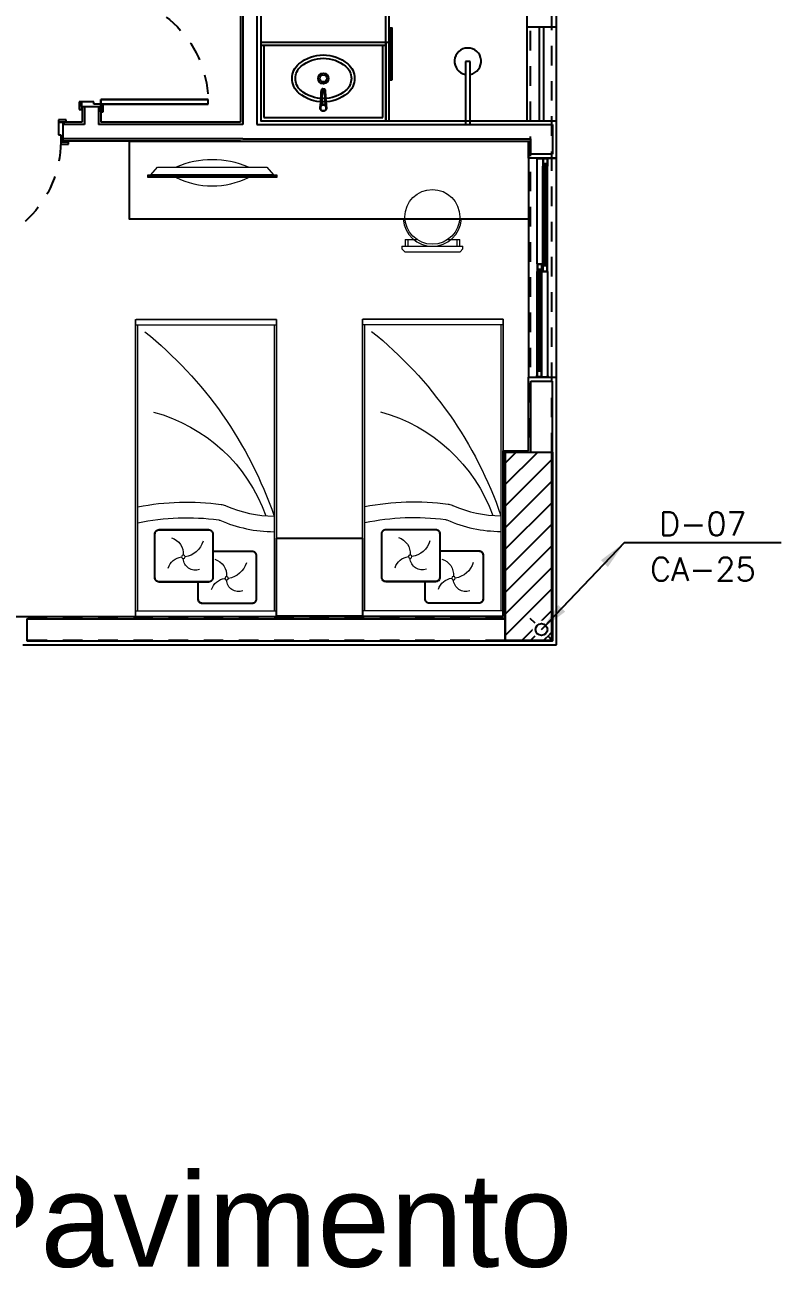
# Model space of a CAD drawing. Header units: millimetres. Extents: x 188.6 to 263.2, y 40.1 to 120.1.
# Drawn here: x 241.27 to 246.1, y 84.1 to 92.05 of the extents above; entities that cross this region are included whole.
import ezdxf
from ezdxf.enums import TextEntityAlignment as Align

# ---------------------------------------------------------------- set-up
doc = ezdxf.new("R2010")
doc.units = ezdxf.units.MM
doc.set_wipeout_variables(frame=1)
doc.linetypes.add('_XREF_APTOS 605 E 606_R01$0$HIDDEN2', pattern=[0.1875, 0.125, -0.0625])
doc.linetypes.add('HIDDEN2', pattern=[0.1875, 0.125, -0.0625])
doc.layers.add('_XREF_APTOS 605 E 606_R01$0$L-MC-LAYOUT', color=8, linetype='Continuous', lineweight=5)
for name, color, linetype in [('ARQ', 8, 'Continuous'), ('ARQ-BASE', 8, 'Continuous'), ('ESTR-PILARES', 11, 'Continuous'), ('ESTR-VIGAS', 11, 'HIDDEN2'), ('ESTRUTURA', 7, 'Continuous'), ('SPDA-COL', 7, 'Continuous'), ('SPDA-D', 164, 'Continuous'), ('TE-ARQ', 8, 'Continuous')]:
    doc.layers.add(name, color=color, linetype=linetype)
doc.styles.add('140-75', font='arial.ttf', dxfattribs={"height": 0.45})
doc.styles.add('60-75', font='romans.shx', dxfattribs={"height": 0.12})
doc.styles.add('ROMANS', font='ROMANS.SHX', dxfattribs={"height": 0.15})
doc.dimstyles.new('IND75', dxfattribs={"dimtxt": 0.15, "dimasz": 0.1875, "dimexe": 0.15, "dimexo": 0, "dimgap": 0.1, "dimtad": 1, "dimzin": 10, "dimdsep": 46, "dimtxsty": '60-75', "dimcen": 0, "dimclrd": 256, "dimclre": 1, "dimclrt": 256, "dimadec": 0, "dimazin": 0, "dimtfac": 1, "dimtix": 1, "dimtmove": 2, "dimatfit": 3, "dimfxl": 0.15, "dimtolj": 1, "dimtzin": 6, "dimarcsym": 0})

# ---------------------------------------------------------------- blocks, each defined once
blk = doc.blocks.new('COBERTURA_29-09-2016')
at = {"layer": 'ESTR-PILARES', "linetype": 'Continuous'}
for p, q in [((37.66, 2.7278), (37.8672, 2.935)), ((37.66, 2.8657), (37.7293, 2.935)), ((37.66, 2.5899), (37.96, 2.8899)), ((37.66, 2.452), (37.96, 2.752)), ((37.66, 2.3142), (37.96, 2.6142)), ((37.66, 2.1763), (37.96, 2.4763)), ((37.66, 2.0384), (37.96, 2.3384)), ((37.81, 2.335), (37.81, 2.335)), ((37.66, 1.9005), (37.96, 2.2005)), ((37.66, 1.7626), (37.96, 2.0626)), ((37.7703, 1.735), (37.96, 1.9247)), ((37.9082, 1.735), (37.96, 1.7868))]:
    blk.add_line(p, q, dxfattribs=at)
blk.add_lwpolyline([(37.66, 1.735), (37.96, 1.735), (37.96, 2.935), (37.66, 2.935), (37.66, 1.735)], dxfattribs=at)
at = {"layer": 'ESTR-VIGAS'}
for points in [[(37.82, 9.23), (37.82, 2.935)], [(37.96, 2.935), (37.96, 9.23)], [(37.66, 1.875), (33.64, 1.875)], [(33.71, 1.735), (37.6602, 1.735)]]:
    blk.add_lwpolyline(points, dxfattribs=at)
blk = doc.blocks.new('_XREF_APTOS 605 E 606_R01$0$A$C433F3541')
at = {"layer": 'ARQ-BASE'}
for p, q in [((0.05, 0.14), (0.05, 0.825)), ((0.05, 0.825), (0.05, 0.14)), ((0.05, 0.825), (0.08, 0.825)), ((0.08, 0.825), (0.08, 0.14)), ((0.08, 0.14), (0.08, 0.825)), ((0, 0.155), (0.05, 0.155)), ((0, 0.14), (0, 0.155)), ((0, 0.14), (0.05, 0.14)), ((0.05, 0.14), (0.035, 0.14)), ((0.035, 0.015), (0.035, 0.14)), ((0.08, 0.14), (0.05, 0.14)), ((0.05, 0.14), (0.08, 0.14)), ((0.05, 0.14), (0.05, 0.095)), ((0.05, 0.095), (0.065, 0.095)), ((0.065, 0.095), (0.065, 0.015)), ((0.735, 0.095), (0.75, 0.095)), ((0.735, 0.015), (0.735, 0.095)), ((0.75, 0.155), (0.8, 0.155)), ((0.75, 0.14), (0.75, 0.155)), ((0.765, 0.14), (0.75, 0.14)), ((0.75, 0.095), (0.75, 0.14)), ((0.75, 0.14), (0.8, 0.14)), ((0.765, 0.14), (0.765, 0.015)), ((0.8, 0.155), (0.8, 0.14)), ((0.015, 0), (0.015, 0.015)), ((0.065, 0.015), (0.015, 0.015)), ((0.065, 0), (0.015, 0)), ((0.035, 0.015), (0.065, 0.015)), ((0.065, 0.015), (0.065, 0)), ((0.735, 0), (0.735, 0.015)), ((0.735, 0.015), (0.775, 0.015)), ((0.785, 0.015), (0.735, 0.015)), ((0.785, 0), (0.735, 0)), ((0.785, 0.015), (0.785, 0))]:
    blk.add_line(p, q, dxfattribs=at)
at = {"layer": 'ARQ-BASE', "color": 8, "linetype": '_XREF_APTOS 605 E 606_R01$0$HIDDEN2'}
blk.add_arc((0.0627, 0.1378), 0.6873, 0.18482, 91.0562, dxfattribs=at)
blk = doc.blocks.new('_XREF_APTOS 605 E 606_R01$0$CHUVEIRO')
for p, q in [((216.39, 104.5199), (216.39, 104.9199)), ((216.39, 104.9199), (216.42, 104.9199)), ((216.42, 104.9199), (216.42, 104.5199))]:
    blk.add_line(p, q)
at = {"extrusion": (0, 0, -1)}
blk.add_ellipse((216.4058, 104.9204), major_axis=(-0.0851, 0), ratio=1, start_param=4.898771, end_param=10.827741, dxfattribs=at)
blk = doc.blocks.new('_XREF_APTOS 605 E 606_R01$0$A$C2D591F4F')
at = {"layer": 'ARQ-BASE'}
for p, q in [((0.1865, 0.1318), (0.1865, 0.132)), ((0.2037, 0.1324), (0.1963, 0.1324)), ((0.203, 0.1425), (0.197, 0.1425)), ((0.1794, 0.0224), (0.1794, 0.0222)), ((0.1794, 0.0222), (0.1794, 0.0222)), ((0.1949, 0.0422), (0.2051, 0.0422)), ((0.1949, 0.0404), (0.1949, 0.0422)), ((0.2051, 0.0404), (0.1949, 0.0404)), ((0.2051, 0.0404), (0.2051, 0.0422)), ((0.2205, 0.0239), (0.2205, 0.0239)), ((0.2205, 0.0239), (0.2205, 0.0235))]:
    blk.add_line(p, q, dxfattribs=at)
for points in [[(0.3556, 0.3031, 0.358974), (0.0444, 0.3031, 0.471698), (0.0444, 0.1149, 0.358974), (0.3556, 0.1149, 0.471698)], [(0.3422, 0.2869, 0.358974), (0.0578, 0.2869, 0.471698), (0.0578, 0.1311, 0.358974), (0.3422, 0.1311, 0.471698)], [(0.2, 0.2315, 1), (0.2, 0.1865, 1)]]:
    blk.add_lwpolyline(points, format="xyb", close=True, dxfattribs=at)
blk.add_lwpolyline([(0.2335, 0.209, 336.274616), (0.2335, 0.2086)], format="xyb", dxfattribs=at)
for points in [[(0.1794, 0.0225, 0), (0.1805, 0.0438, 0), (0.1818, 0.0651, 0), (0.1832, 0.0864, 0), (0.1844, 0.1039, 0), (0.1857, 0.1215, 0), (0.1863, 0.1302, 0), (0.1864, 0.1312, 0), (0.1864, 0.1316, 0), (0.1865, 0.1318, 0)], [(0.1865, 0.132, 0), (0.1865, 0.132, 0), (0.1865, 0.1325, 0), (0.1866, 0.1329, 0), (0.1867, 0.1334, 0), (0.1869, 0.1339, 0), (0.1869, 0.1339, 0)], [(0.1869, 0.1339, 0), (0.1869, 0.1339, 0), (0.1871, 0.1347, 0), (0.1875, 0.1356, 0), (0.1879, 0.1364, 0), (0.1885, 0.1374, 0), (0.1891, 0.1383, 0), (0.1899, 0.1391, 0), (0.1907, 0.1399, 0)], [(0.1963, 0.1324, 0), (0.196, 0.132, 0), (0.1957, 0.1317, 0), (0.1954, 0.1314, 0), (0.1952, 0.131, 0), (0.1951, 0.1307, 0), (0.1949, 0.1303, 0), (0.1948, 0.1298, 0), (0.1947, 0.1293, 0), (0.1946, 0.1287, 0), (0.1946, 0.1281, 0), (0.1939, 0.1194, 0), (0.1926, 0.1019, 0), (0.1914, 0.0844, 0), (0.1901, 0.063, 0), (0.1888, 0.0415, 0)], [(0.1963, 0.1324, 0), (0.1953, 0.1334, 0), (0.1943, 0.1345, 0), (0.1935, 0.1355, 0), (0.1926, 0.1365, 0), (0.192, 0.1375, 0), (0.1914, 0.1383, 0), (0.191, 0.1389, 0), (0.1907, 0.1394, 0), (0.1906, 0.1398, 0), (0.1907, 0.1399, 0)], [(0.1907, 0.1399, 0), (0.1911, 0.1402, 0), (0.1914, 0.1406, 0), (0.1918, 0.1409, 0), (0.192, 0.141, 0), (0.1921, 0.141, 0), (0.1922, 0.1411, 0), (0.1923, 0.1412, 0), (0.1923, 0.1412, 0), (0.1924, 0.1412, 0), (0.1924, 0.1413, 0), (0.1924, 0.1413, 0), (0.1924, 0.1413, 0), (0.1924, 0.1413, 0)], [(0.197, 0.1425, 0), (0.1956, 0.1424, 0), (0.1942, 0.1421, 0), (0.193, 0.1416, 0), (0.1924, 0.1413, 0)], [(0.197, 0.1425, 0), (0.197, 0.1424, 0), (0.1969, 0.1422, 0), (0.1969, 0.142, 0), (0.1969, 0.1418, 0), (0.1969, 0.1415, 0), (0.1969, 0.1411, 0), (0.1968, 0.1407, 0), (0.1968, 0.1402, 0), (0.1968, 0.1397, 0), (0.1967, 0.1392, 0), (0.1967, 0.1386, 0), (0.1966, 0.138, 0), (0.1966, 0.1374, 0), (0.1966, 0.137, 0), (0.1965, 0.1363, 0), (0.1965, 0.1355, 0), (0.1964, 0.1348, 0), (0.1964, 0.1341, 0), (0.1963, 0.1336, 0), (0.1963, 0.133, 0), (0.1963, 0.1324, 0)], [(0.199, 0.1433, 0), (0.1989, 0.1433, 0), (0.1987, 0.1432, 0), (0.1986, 0.1432, 0), (0.1984, 0.1431, 0), (0.1982, 0.1431, 0), (0.198, 0.143, 0), (0.1977, 0.1429, 0), (0.1974, 0.1428, 0), (0.197, 0.1425, 0)], [(0.202, 0.1433, 0), (0.201, 0.1434, 0), (0.2003, 0.1434, 0), (0.1995, 0.1434, 0), (0.1988, 0.1434, 0), (0.198, 0.1433, 0)], [(0.198, 0.1433, 0), (0.199, 0.1433, 0)], [(0.201, 0.1433, 0), (0.2008, 0.1433, 0), (0.2006, 0.1433, 0), (0.2005, 0.1434, 0), (0.2005, 0.1434, 0), (0.2004, 0.1434, 0), (0.2003, 0.1434, 0), (0.2002, 0.1434, 0), (0.2002, 0.1434, 0), (0.2001, 0.1434, 0), (0.2001, 0.1434, 0), (0.2, 0.1434, 0), (0.2, 0.1434, 0), (0.1999, 0.1434, 0), (0.1999, 0.1434, 0), (0.1998, 0.1434, 0), (0.1998, 0.1434, 0), (0.1996, 0.1434, 0), (0.1995, 0.1434, 0), (0.1994, 0.1433, 0), (0.1993, 0.1433, 0), (0.199, 0.1433, 0)], [(0.203, 0.1425, 0), (0.2026, 0.1427, 0), (0.2022, 0.1429, 0), (0.2018, 0.1431, 0), (0.2016, 0.1431, 0), (0.2014, 0.1432, 0), (0.2012, 0.1432, 0), (0.2011, 0.1433, 0), (0.201, 0.1433, 0), (0.201, 0.1433, 0)], [(0.201, 0.1433, 0), (0.202, 0.1433, 0), (0.202, 0.1433, 0)], [(0.2037, 0.1324, 0), (0.2036, 0.1331, 0), (0.2036, 0.1338, 0), (0.2035, 0.1346, 0), (0.2035, 0.1353, 0), (0.2034, 0.136, 0), (0.2034, 0.1366, 0), (0.2034, 0.1373, 0), (0.2033, 0.138, 0), (0.2033, 0.1386, 0), (0.2032, 0.1392, 0), (0.2032, 0.1396, 0), (0.2032, 0.14, 0), (0.2031, 0.1404, 0), (0.2031, 0.1408, 0), (0.2031, 0.1413, 0), (0.203, 0.1416, 0), (0.203, 0.1419, 0), (0.203, 0.1422, 0), (0.203, 0.1424, 0), (0.203, 0.1425, 0)], [(0.203, 0.1425, 0), (0.2044, 0.1424, 0), (0.2057, 0.1421, 0), (0.207, 0.1416, 0), (0.2075, 0.1413, 0)], [(0.2031, 0.1431, 0), (0.2035, 0.1431, 0), (0.204, 0.1429, 0), (0.2045, 0.1427, 0), (0.205, 0.1426, 0), (0.2055, 0.1424, 0), (0.206, 0.1421, 0), (0.2066, 0.1418, 0), (0.207, 0.1416, 0)], [(0.2037, 0.1324, 0), (0.204, 0.1327, 0), (0.2044, 0.1331, 0), (0.2048, 0.1335, 0), (0.2051, 0.134, 0), (0.2055, 0.1344, 0), (0.2059, 0.1348, 0), (0.2063, 0.1352, 0), (0.2066, 0.1357, 0), (0.207, 0.1361, 0), (0.2073, 0.1365, 0), (0.2076, 0.1369, 0), (0.2079, 0.1373, 0), (0.2082, 0.1377, 0), (0.2084, 0.138, 0), (0.2087, 0.1383, 0), (0.2088, 0.1386, 0), (0.209, 0.1389, 0), (0.2091, 0.1391, 0), (0.2092, 0.1393, 0), (0.2093, 0.1395, 0), (0.2093, 0.1396, 0), (0.2093, 0.1397, 0), (0.2093, 0.1398, 0), (0.2093, 0.1399, 0)], [(0.2079, 0.0421, 0), (0.2078, 0.0453, 0), (0.2077, 0.0486, 0), (0.2076, 0.0522, 0), (0.2075, 0.056, 0), (0.2075, 0.0595, 0), (0.2074, 0.0631, 0), (0.2074, 0.0642, 0), (0.2073, 0.0652, 0), (0.2073, 0.0662, 0), (0.2073, 0.0672, 0), (0.2073, 0.0682, 0), (0.2072, 0.0739, 0), (0.2071, 0.0795, 0), (0.2071, 0.0806, 0), (0.207, 0.0817, 0), (0.207, 0.0828, 0), (0.207, 0.0839, 0), (0.207, 0.0851, 0), (0.2069, 0.0862, 0), (0.2069, 0.0873, 0), (0.2069, 0.0884, 0), (0.2068, 0.0922, 0), (0.2067, 0.0959, 0), (0.2066, 0.0994, 0), (0.2065, 0.1029, 0), (0.2064, 0.1057, 0), (0.2063, 0.1085, 0), (0.2063, 0.1092, 0), (0.2062, 0.1099, 0), (0.2062, 0.1106, 0), (0.2062, 0.1113, 0), (0.2061, 0.112, 0), (0.2061, 0.1127, 0), (0.206, 0.1148, 0), (0.2059, 0.1168, 0), (0.2058, 0.1189, 0), (0.2057, 0.1209, 0), (0.2056, 0.1229, 0), (0.2055, 0.1248, 0), (0.2055, 0.1252, 0), (0.2054, 0.1256, 0), (0.2054, 0.126, 0), (0.2054, 0.1264, 0), (0.2054, 0.1267, 0), (0.2053, 0.1271, 0), (0.2053, 0.1275, 0), (0.2053, 0.1278, 0), (0.2053, 0.1282, 0), (0.2052, 0.1286, 0), (0.2052, 0.1289, 0), (0.2052, 0.1292, 0), (0.2052, 0.1294, 0), (0.2051, 0.1296, 0), (0.2051, 0.1298, 0), (0.2051, 0.13, 0), (0.205, 0.1302, 0), (0.205, 0.1303, 0), (0.2049, 0.1305, 0), (0.2049, 0.1306, 0), (0.2047, 0.131, 0), (0.2045, 0.1313, 0), (0.2043, 0.1316, 0), (0.2041, 0.1318, 0), (0.2039, 0.1321, 0), (0.2037, 0.1324, 0)], [(0.2093, 0.1399, 0), (0.2101, 0.1391, 0), (0.2108, 0.1382, 0), (0.2115, 0.1373, 0), (0.212, 0.1364, 0), (0.2124, 0.1357, 0), (0.2127, 0.1351, 0), (0.2129, 0.1344, 0), (0.213, 0.1342, 0)], [(0.213, 0.1342, 0), (0.213, 0.1339, 0), (0.2132, 0.1334, 0), (0.2133, 0.1329, 0), (0.2133, 0.1326, 0), (0.2133, 0.1325, 0), (0.2134, 0.1325, 0), (0.2134, 0.1324, 0), (0.2134, 0.1324, 0), (0.2134, 0.1324, 0), (0.2134, 0.1324, 0), (0.2134, 0.1324, 0), (0.2134, 0.1324, 0), (0.2134, 0.1324, 0), (0.2134, 0.1324, 0), (0.2134, 0.1324, 0), (0.2135, 0.1312, 0), (0.2136, 0.1304, 0), (0.2136, 0.1297, 0), (0.2137, 0.1289, 0), (0.2138, 0.1282, 0), (0.2138, 0.1275, 0), (0.2139, 0.1268, 0), (0.2139, 0.1263, 0), (0.214, 0.1257, 0), (0.214, 0.1251, 0), (0.214, 0.1247, 0)], [(0.2149, 0.1134, 0), (0.2149, 0.1126, 0), (0.215, 0.1121, 0), (0.215, 0.1117, 0), (0.2151, 0.1111, 0), (0.2151, 0.1106, 0), (0.2151, 0.1101, 0), (0.2152, 0.1098, 0), (0.2152, 0.1095, 0), (0.2152, 0.1092, 0), (0.2153, 0.1076, 0), (0.2154, 0.1059, 0), (0.2156, 0.104, 0), (0.2157, 0.1022, 0), (0.2158, 0.1002, 0), (0.216, 0.0982, 0), (0.2161, 0.0964, 0), (0.2162, 0.0947, 0), (0.2163, 0.0929, 0), (0.2165, 0.0911, 0), (0.2165, 0.0906, 0), (0.2165, 0.09, 0), (0.2165, 0.0899, 0), (0.2165, 0.0898, 0), (0.2166, 0.0896, 0), (0.2166, 0.0894, 0), (0.2166, 0.089, 0), (0.2166, 0.0884, 0), (0.2167, 0.0876, 0), (0.2168, 0.0868, 0), (0.2168, 0.0866, 0)], [(0.2168, 0.0866, 0), (0.2168, 0.0858, 0), (0.2169, 0.0846, 0), (0.217, 0.0838, 0), (0.217, 0.0829, 0), (0.217, 0.0826, 0), (0.217, 0.0824, 0), (0.2171, 0.0821, 0), (0.2171, 0.0818, 0), (0.2171, 0.0816, 0), (0.2171, 0.0813, 0), (0.2173, 0.0785, 0), (0.2175, 0.0759, 0), (0.2176, 0.0734, 0), (0.2178, 0.0711, 0), (0.2179, 0.0697, 0), (0.218, 0.068, 0), (0.2181, 0.0663, 0), (0.2182, 0.0647, 0), (0.2183, 0.0631, 0), (0.2185, 0.0596, 0), (0.2187, 0.0561, 0), (0.2189, 0.0527, 0), (0.2191, 0.0491, 0), (0.2195, 0.0426, 0), (0.2198, 0.0362, 0), (0.2202, 0.03, 0), (0.2205, 0.0239, 0)], [(0.1794, 0.0225, 0), (0.1794, 0.0225, 0), (0.1794, 0.0225, 0), (0.1794, 0.0225, 0), (0.1794, 0.0225, 0), (0.1794, 0.0225, 0), (0.1794, 0.0225, 0), (0.1794, 0.0225, 0), (0.1794, 0.0226, 0), (0.1794, 0.0226, 0), (0.1794, 0.0227, 0), (0.1794, 0.0227, 0), (0.1794, 0.0229, 0), (0.1795, 0.0238, 0), (0.1796, 0.0247, 0), (0.18, 0.0284, 0), (0.1806, 0.0321, 0), (0.1811, 0.0348, 0)], [(0.1811, 0.0348, 0), (0.1813, 0.0357, 0), (0.1816, 0.0366, 0), (0.1819, 0.0374, 0), (0.1824, 0.0382, 0), (0.1827, 0.0387, 0), (0.183, 0.0392, 0), (0.1833, 0.0395, 0), (0.1836, 0.0397, 0), (0.1839, 0.04, 0), (0.1842, 0.0402, 0), (0.1846, 0.0404, 0), (0.1849, 0.0405, 0), (0.1852, 0.0406, 0), (0.1854, 0.0407, 0), (0.1858, 0.0408, 0), (0.1864, 0.0409, 0), (0.1869, 0.041, 0), (0.1873, 0.041, 0), (0.1877, 0.0411, 0), (0.1881, 0.0412, 0), (0.1883, 0.0413, 0), (0.1885, 0.0413, 0), (0.1886, 0.0414, 0), (0.1888, 0.0415, 0)], [(0.1814, 0.0297, 0), (0.1818, 0.0308, 0), (0.1819, 0.0321, 0), (0.1816, 0.0334, 0), (0.1811, 0.0348, 0)], [(0.1896, 0.0382, 0), (0.1885, 0.0376, 0), (0.1871, 0.0365, 0), (0.1857, 0.0354, 0), (0.1848, 0.0345, 0), (0.184, 0.0336, 0), (0.1833, 0.0328, 0), (0.1827, 0.0319, 0), (0.182, 0.0308, 0), (0.1814, 0.0297, 0)], [(0.1888, 0.0415, 0), (0.1903, 0.0418, 0), (0.1918, 0.0421, 0), (0.1933, 0.0422, 0), (0.1949, 0.0422, 0)], [(0.1896, 0.0382, 0), (0.1892, 0.0401, 0), (0.1888, 0.0415, 0)], [(0.2177, 0.0314, 0), (0.2172, 0.0321, 0), (0.2165, 0.033, 0), (0.2158, 0.034, 0), (0.2148, 0.035, 0), (0.2138, 0.0359, 0), (0.2126, 0.0369, 0), (0.2113, 0.0377, 0), (0.2104, 0.0382, 0), (0.2095, 0.0387, 0), (0.2086, 0.0392, 0), (0.2076, 0.0396, 0)], [(0.2079, 0.0421, 0), (0.2079, 0.0421, 0), (0.2081, 0.0421, 0), (0.2083, 0.0421, 0), (0.2085, 0.042, 0), (0.2088, 0.0421, 0), (0.2091, 0.0421, 0), (0.2099, 0.0422, 0), (0.2107, 0.0424, 0), (0.2112, 0.0425, 0), (0.2117, 0.0425, 0), (0.2121, 0.0426, 0), (0.2124, 0.0426, 0), (0.2128, 0.0426, 0), (0.213, 0.0425, 0), (0.2133, 0.0425, 0), (0.2136, 0.0424, 0), (0.2139, 0.0424, 0), (0.2142, 0.0423, 0), (0.2146, 0.0421, 0), (0.215, 0.0419, 0), (0.2152, 0.0417, 0), (0.2154, 0.0416, 0), (0.2158, 0.0412, 0), (0.2161, 0.0409, 0), (0.2164, 0.0405, 0), (0.2167, 0.0401, 0), (0.2171, 0.0394, 0), (0.2174, 0.0387, 0), (0.2176, 0.0381, 0), (0.2179, 0.0375, 0)], [(0.2177, 0.0314, 0), (0.2172, 0.0325, 0), (0.217, 0.0338, 0), (0.2171, 0.0352, 0), (0.2175, 0.0366, 0), (0.2179, 0.0375, 0)], [(0.2179, 0.0375, 0), (0.2186, 0.0348, 0), (0.2193, 0.032, 0), (0.2199, 0.0284, 0), (0.2202, 0.0264, 0), (0.2204, 0.0252, 0), (0.2204, 0.0245, 0), (0.2204, 0.0242, 0), (0.2204, 0.0242, 0), (0.2205, 0.0241, 0), (0.2205, 0.024, 0), (0.2205, 0.024, 0), (0.2205, 0.0239, 0), (0.2205, 0.0239, 0), (0.2205, 0.0239, 0), (0.2205, 0.0239, 0), (0.2205, 0.0239, 0), (0.2205, 0.0239, 0)]]:
    blk.add_polyline3d(points, dxfattribs=at)
blk.add_circle((0.2, 0.0206), 0.0191, dxfattribs=at)
for centre, radius, start, end in [((0.1998, 0.1299), 0.0136, 102.40009, 123.03323), ((0.1992, 0.1325), 0.0109, 96.44562, 102.36143), ((0.2007, 0.1325), 0.0109, 77.22833, 83.09632), ((0.2001, 0.13), 0.0135, 47.24072, 56.8896), ((-2.8004, -0.1088), 3.0235, 4.21554, 4.42916), ((0.2, 0.0206), 0.0207, 180, 31.20826), ((0.2, 0.0206), 0.0207, 154.10447, 180), ((0.2, 0.0206), 0.0204, 104.46664, 75.53336), ((0.2, 0.0206), 0.0195, 0, 180), ((0.2, 0.0206), 0.0195, 90, 180), ((0.2, 0.0206), 0.0195, 180, 0), ((0.1999, 0.0205), 0.0205, 104.0619, 120.00272), ((0.2, 0.0206), 0.0195, 0, 90), ((0.2052, 0.0157), 0.0265, 84.04055, 90.13401), ((0.2001, 0.0205), 0.0205, 68.47374, 75.93241), ((0.7771, -0.0201), 0.5726, 173.75954, 174.01498)]:
    blk.add_arc(centre, radius, start, end, dxfattribs=at)
blk = doc.blocks.new('_XREF_APTOS 605 E 606_R01$0$XREF-TIPO$0$A$C587E159E')
at = {"layer": '_XREF_APTOS 605 E 606_R01$0$L-MC-LAYOUT', "color": 252}
for p, q in [((0.0011, 0.0023), (0.0011, 0.9023)), ((0.0011, 0.9023), (1.9011, 0.9023)), ((0.0361, 0.9023), (0.0361, 0.0023)), ((1.8661, 0.8873), (0.0361, 0.8873)), ((1.8661, 0.0023), (1.8661, 0.9023)), ((1.9011, 0.9023), (1.9011, 0.0053)), ((1.8981, 0.0023), (0.0011, 0.0023)), ((0.0361, 0.0173), (1.8661, 0.0173)), ((1.9011, 0.0023), (1.8611, 0.0023))]:
    blk.add_line(p, q, dxfattribs=at)
blk.add_lwpolyline([(0.0011, 0.0023), (1.9011, 0.0023), (1.9011, 0.9023), (0.0011, 0.9023)], close=True, dxfattribs=at)
for points in [[(0.5999, 0.0173, 0.086878), (0.6191, 0.5331, 0.069779), (0.6169, 0.5411, -0.103427), (0.5436, 0.8873)], [(0.7021, 0.0173, 0.083892), (0.7179, 0.549, 0.035426), (0.717, 0.5532), (0.7105, 0.576, 0.034421), (0.7091, 0.5799, -0.103963), (0.6436, 0.8875)], [(0.4214, 0.4988), (0.4214, 0.7457, 0.414214), (0.3914, 0.7757), (0.1124, 0.7757, 0.414214), (0.0824, 0.7457), (0.0824, 0.4301, 0.414214), (0.1124, 0.4001), (0.2198, 0.4001)], [(0.4164, 0.4988), (0.4164, 0.7457, 0.414214), (0.3914, 0.7707), (0.1124, 0.7707, 0.414214), (0.0874, 0.7457), (0.0874, 0.4301, 0.414214), (0.1124, 0.4051), (0.2198, 0.4051)]]:
    blk.add_lwpolyline(points, format="xyb", dxfattribs=at)
for points in [[(0.2198, 0.4688), (0.2198, 0.1532, 0.414214), (0.2498, 0.1232), (0.5288, 0.1232, 0.414214), (0.5588, 0.1532), (0.5588, 0.4688, 0.414214), (0.5288, 0.4988), (0.2498, 0.4988, 0.414214)], [(0.2248, 0.4688), (0.2248, 0.1532, 0.414214), (0.2498, 0.1282), (0.5288, 0.1282, 0.414214), (0.5538, 0.1532), (0.5538, 0.4688, 0.414214), (0.5288, 0.4938), (0.2498, 0.4938, 0.414214)]]:
    blk.add_lwpolyline(points, format="xyb", close=True, dxfattribs=at)
for centre in [(0.2451, 0.5841), (0.3825, 0.3072)]:
    blk.add_circle(centre, 0.0111, dxfattribs=at)
for centre, radius, start, end in [((-0.1995, -1.569), 2.5969, 38.8764, 71.05656), ((0.2897, -0.1587), 1.0552, 15.11215, 70.29448), ((0.2369, 0.6609), 0.0769, 159.85374, 267.85581), ((0.3856, 0.5737), 0.1421, 106.57026, 171.28862), ((0.1405, 0.5872), 0.1056, 288.42699, 352.29432), ((0.2642, 0.4762), 0.1082, 17.75439, 94.23379), ((0.3743, 0.384), 0.0769, 159.85374, 267.85581), ((0.523, 0.2968), 0.1421, 106.57026, 171.28862), ((0.2779, 0.3103), 0.1056, 288.42699, 352.29432), ((0.4016, 0.1993), 0.1082, 17.75439, 94.23379), ((1.8981, 0.0053), 0.003, 270, 0)]:
    blk.add_arc(centre, radius, start, end, dxfattribs=at)
blk = doc.blocks.new('_XREF_APTOS 605 E 606_R01$0$A$C4AC839CE')
at = {"layer": '_XREF_APTOS 605 E 606_R01$0$L-MC-LAYOUT'}
for p, q in [((0, 0.0349), (0.3886, 0.0349)), ((0.0211, 0.0787), (0.0209, 0.0349)), ((0.0211, 0.0787), (0.0942, 0.0787)), ((0.0386, 0.0787), (0.0384, 0.0349)), ((0.2943, 0.0787), (0.3709, 0.0787)), ((0.3534, 0.0349), (0.3534, 0.0787)), ((0.3709, 0.0349), (0.3709, 0.0787))]:
    blk.add_line(p, q, dxfattribs=at)
blk.add_lwpolyline([(0, 0.035), (0, 0.0175), (0.0175, 0), (0.3711, 0), (0.3886, 0.0175), (0.3886, 0.035)], dxfattribs=at)
blk.add_circle((0.1943, 0.2224), 0.1751, dxfattribs=at)
blk.add_arc((0.1943, 0.2224), 0.1875, 184.59885, 355.40115, dxfattribs=at)
blk = doc.blocks.new('_XREF_APTOS 605 E 606_R01$0$XREF-MC1101-TE-LAYO$0$TV 42 BASE_S')
at = {"layer": '_XREF_APTOS 605 E 606_R01$0$L-MC-LAYOUT'}
blk.add_line((-0.589, 0.085), (0.588, 0.085), dxfattribs=at)
for points in [[(-0.589, 0.095), (0.588, 0.095), (0.588, 0.07), (-0.589, 0.07)], [(-0.559, 0.07), (0.559, 0.07), (0.499, 0), (-0.499, 0)]]:
    blk.add_lwpolyline(points, close=True, dxfattribs=at)
for centre, radius, start, end in [((0, -0.586), 0.757, 64.1146, 115.8854), ((0, 0.769), 0.837, 246.7335, 293.2665)]:
    blk.add_arc(centre, radius, start, end, dxfattribs=at)
blk = doc.blocks.new('A$C0BE265FA')
at = {"layer": 'ARQ-BASE'}
for p, q in [((33.345, 4.14), (33.345, 5.7701)), ((33.155, 5.04), (33.1549, 4.14)), ((32.2549, 4.04), (32.2549, 4.39)), ((31.3249, 4.335), (31.3249, 3.53)), ((31.3399, 4.335), (31.3399, 3.515)), ((31.4299, 4.335), (31.4299, 3.515)), ((31.4549, 4.335), (31.4549, 3.54)), ((32.2749, 3.54), (32.2749, 4.37)), ((33.1549, 4.14), (33.345, 4.14)), ((33.1549, 4.14), (33.1549, 3.54)), ((33.215, 4.14), (33.345, 4.14)), ((33.345, 3.54), (33.345, 4.14)), ((33.345, 3.54), (33.345, 4.14)), ((32.2549, 4.04), (31.4549, 4.04)), ((32.2549, 4.02), (31.4549, 4.02)), ((31.4749, 4.02), (31.4749, 3.56)), ((32.2349, 3.56), (32.2349, 4.02)), ((30.3134, 3.631), (30.3134, 3.53)), ((30.3284, 3.631), (30.3284, 3.515)), ((30.4184, 3.631), (30.4184, 3.515)), ((30.4334, 3.631), (30.4334, 3.53)), ((30.3134, 3.53), (30.1921, 3.53)), ((30.1921, 3.405), (30.1921, 3.53)), ((30.3284, 3.515), (30.1921, 3.515)), ((31.3399, 3.515), (30.4184, 3.515)), ((31.3249, 3.53), (30.4334, 3.53)), ((31.4299, 3.515), (33.32, 3.515)), ((31.4549, 3.54), (31.5399, 3.54)), ((31.4549, 3.54), (33.345, 3.54)), ((31.4749, 3.56), (32.2349, 3.56)), ((33.215, 3.54), (33.345, 3.54)), ((33.23, 3.515), (33.32, 3.515)), ((33.32, 3.515), (33.32, 3.325)), ((33.32, 3.515), (33.32, 3.325)), ((33.345, 3.3), (33.345, 3.54)), ((33.345, 3.3), (33.345, 3.54)), ((31.3399, 3.425), (30.1921, 3.425)), ((31.3399, 3.425), (33.1801, 3.425)), ((33.1801, 3.3252), (33.1801, 3.425)), ((31.3249, 3.41), (30.1921, 3.41)), ((31.3249, 3.41), (33.1651, 3.41)), ((33.1651, 3.3), (33.1651, 3.41)), ((33.345, 3.3), (33.1651, 3.3)), ((33.1651, 3.3), (33.1651, 1.9)), ((33.32, 3.325), (33.1801, 3.3252)), ((33.345, 3.3), (33.215, 3.3)), ((33.215, 3.3), (33.345, 3.3)), ((33.222, 2.6252), (33.222, 3.298)), ((33.32, 3.325), (33.23, 3.325)), ((33.258, 3.2972), (33.258, 3.2502)), ((33.288, 3.2972), (33.258, 3.2972)), ((33.26, 3.2952), (33.26, 3.2522)), ((33.286, 3.2952), (33.26, 3.2952)), ((33.286, 3.2642), (33.266, 3.2642)), ((33.266, 3.2522), (33.266, 3.2642)), ((33.288, 3.2622), (33.268, 3.2622)), ((33.268, 3.2502), (33.268, 3.2622)), ((33.27, 2.6142), (33.27, 3.2612)), ((33.27, 3.2612), (33.276, 3.2612)), ((33.276, 2.6142), (33.276, 3.2612)), ((33.278, 3.2502), (33.278, 3.2622)), ((33.28, 3.2522), (33.28, 3.2602)), ((33.286, 3.2602), (33.28, 3.2602)), ((33.286, 3.2952), (33.286, 3.2642)), ((33.286, 3.2602), (33.286, 3.2522)), ((33.288, 3.2972), (33.288, 3.2502)), ((33.3451, 1.9), (33.345, 3.3)), ((33.258, 2.6252), (33.258, 3.2502)), ((33.268, 3.2502), (33.258, 3.2502)), ((33.266, 3.2522), (33.26, 3.2522)), ((33.288, 3.2502), (33.278, 3.2502)), ((33.286, 3.2522), (33.28, 3.2522)), ((33.288, 2.6252), (33.288, 3.2502)), ((33.222, 2.6252), (33.222, 2.5752)), ((33.222, 2.6252), (33.252, 2.6252)), ((33.224, 2.6232), (33.224, 2.5772)), ((33.224, 2.6232), (33.25, 2.6232)), ((33.25, 2.6232), (33.25, 2.5892)), ((33.252, 2.6252), (33.252, 2.5752)), ((33.258, 2.5752), (33.258, 2.6252)), ((33.268, 2.6252), (33.258, 2.6252)), ((33.26, 2.5772), (33.26, 2.6232)), ((33.266, 2.6232), (33.26, 2.6232)), ((33.266, 2.6232), (33.266, 2.6112)), ((33.268, 2.6252), (33.268, 2.6132)), ((33.278, 2.6252), (33.278, 2.6132)), ((33.288, 2.6252), (33.278, 2.6252)), ((33.28, 2.6232), (33.28, 2.6152)), ((33.286, 2.6232), (33.28, 2.6232)), ((33.286, 2.6152), (33.286, 2.6232)), ((33.288, 2.5752), (33.288, 2.6252)), ((33.232, 2.5752), (33.222, 2.5752)), ((33.222, 1.9538), (33.222, 2.5752)), ((33.23, 2.5772), (33.224, 2.5772)), ((33.23, 2.5772), (33.23, 2.5892)), ((33.25, 2.5892), (33.23, 2.5892)), ((33.232, 2.5752), (33.232, 2.5872)), ((33.252, 2.5872), (33.232, 2.5872)), ((33.234, 1.9428), (33.234, 2.5862)), ((33.234, 2.5862), (33.24, 2.5862)), ((33.24, 1.9428), (33.24, 2.5862)), ((33.242, 2.5752), (33.242, 2.5872)), ((33.252, 2.5752), (33.242, 2.5752)), ((33.25, 2.5852), (33.244, 2.5852)), ((33.244, 2.5772), (33.244, 2.5852)), ((33.25, 2.5772), (33.244, 2.5772)), ((33.25, 2.5852), (33.25, 2.5772)), ((33.252, 1.9032), (33.252, 2.5752)), ((33.258, 2.5752), (33.288, 2.5752)), ((33.26, 2.5772), (33.286, 2.5772)), ((33.286, 2.6112), (33.266, 2.6112)), ((33.288, 2.6132), (33.268, 2.6132)), ((33.27, 2.6142), (33.276, 2.6142)), ((33.286, 2.6152), (33.28, 2.6152)), ((33.286, 2.5772), (33.286, 2.6112)), ((33.288, 2.5752), (33.288, 1.902)), ((33.222, 1.9032), (33.222, 1.9538)), ((33.232, 1.9538), (33.222, 1.9538)), ((33.23, 1.9518), (33.224, 1.9518)), ((33.224, 1.9052), (33.224, 1.9518)), ((33.23, 1.9518), (33.23, 1.9398)), ((33.25, 1.9398), (33.23, 1.9398)), ((33.232, 1.9538), (33.232, 1.9418)), ((33.252, 1.9418), (33.232, 1.9418)), ((33.234, 1.9428), (33.24, 1.9428)), ((33.242, 1.9538), (33.242, 1.9418)), ((33.252, 1.9538), (33.242, 1.9538)), ((33.244, 1.9518), (33.244, 1.9438)), ((33.25, 1.9518), (33.244, 1.9518)), ((33.25, 1.9438), (33.244, 1.9438)), ((33.25, 1.9438), (33.25, 1.9518)), ((33.25, 1.9052), (33.25, 1.9398)), ((33.252, 1.9032), (33.252, 1.9418)), ((33.1651, 1.4301), (33.1651, 1.9)), ((33.1651, 1.9), (33.345, 1.9)), ((33.1801, 1.4152), (33.1801, 1.8752)), ((33.1801, 1.8752), (33.32, 1.875)), ((33.222, 1.9032), (33.252, 1.9032)), ((33.224, 1.9052), (33.25, 1.9052)), ((33.32, 0.215), (33.32, 1.875)), ((33.3449, 0.19), (33.345, 1.9)), ((29.2895, 0.37), (33.0051, 0.37)), ((29.96, 0.355), (33.0201, 0.355)), ((29.96, 0.355), (29.96, 0.215)), ((29.935, 0.19), (33.3449, 0.19)), ((29.96, 0.215), (33.32, 0.215))]:
    blk.add_line(p, q, dxfattribs=at)
at = {"layer": 'ARQ-BASE', "linetype": 'ByBlock'}
for p, q in [((33.2349, 4.14), (33.2349, 3.54)), ((33.2349, 4.14), (33.2349, 3.54)), ((33.2649, 3.54), (33.2649, 4.14)), ((33.2649, 3.54), (33.2649, 4.14))]:
    blk.add_line(p, q, dxfattribs=at)
at = {"layer": 'ARQ-BASE'}
for points in [[(32.2958, 3.8018), (32.2958, 4.1318), (32.2808, 4.1318), (32.2808, 3.8018)], [(32.2549, 3.54), (32.2549, 4.04), (31.4549, 4.04), (31.4549, 3.54)], [(32.2749, 3.54), (32.2749, 4.04), (32.2549, 4.04), (32.2549, 3.54)], [(30.616, 3.41), (33.1651, 3.41), (33.1651, 2.91), (30.616, 2.91)], [(33.0201, 1.4201), (33.32, 1.4201), (33.32, 0.215), (33.0201, 0.215)], [(31.5552, 0.3717), (31.5552, 0.8717), (32.1051, 0.8718), (32.1051, 0.3718)]]:
    blk.add_lwpolyline(points, close=True, dxfattribs=at)
for points in [[(33.22, 3.3), (33.22, 3.2899), (33.222, 3.2899), (33.222, 3.298), (33.288, 3.298), (33.288, 3.29), (33.29, 3.29), (33.29, 3.3), (33.22, 3.3)], [(33.22, 1.9), (33.22, 1.9102), (33.222, 1.9102), (33.222, 1.902), (33.288, 1.902), (33.288, 1.91), (33.29, 1.91), (33.29, 1.9), (33.22, 1.9)], [(33.0051, 0.37), (33.0051, 1.4301), (33.1651, 1.4301)]]:
    blk.add_lwpolyline(points, dxfattribs=at)
for points in [[(33.2695, 3.2617, 1), (33.2685, 3.2617), (33.2685, 3.2502, -0.414214), (33.268, 3.2497), (33.263, 3.2497, 0.38517), (33.268, 3.2452), (33.2695, 3.2452)], [(33.283, 3.2497), (33.278, 3.2497, -0.414214), (33.2775, 3.2502), (33.2775, 3.2617, 1), (33.2765, 3.2617), (33.2765, 3.2452), (33.278, 3.2452, 0.38517)], [(33.2695, 2.6137, -1), (33.2685, 2.6137), (33.2685, 2.6252, 0.414214), (33.268, 2.6257), (33.263, 2.6257, -0.38517), (33.268, 2.6302), (33.2695, 2.6302)], [(33.283, 2.6257), (33.278, 2.6257, 0.414214), (33.2775, 2.6252), (33.2775, 2.6137, -1), (33.2765, 2.6137), (33.2765, 2.6302), (33.278, 2.6302, -0.38517)], [(33.2335, 2.5867, 1), (33.2325, 2.5867), (33.2325, 2.5752, -0.414214), (33.232, 2.5747), (33.227, 2.5747, 0.38517), (33.232, 2.5702), (33.2335, 2.5702)], [(33.247, 2.5747), (33.242, 2.5747, -0.414214), (33.2415, 2.5752), (33.2415, 2.5867, 1), (33.2405, 2.5867), (33.2405, 2.5702), (33.242, 2.5702, 0.38517)], [(33.2325, 1.9538, 0.414214), (33.232, 1.9543), (33.227, 1.9543, -0.38517), (33.232, 1.9588), (33.2335, 1.9588), (33.2335, 1.9423, -1), (33.2325, 1.9423)], [(33.2415, 1.9538, -0.414214), (33.242, 1.9543), (33.247, 1.9543, 0.38517), (33.242, 1.9588), (33.2405, 1.9588), (33.2405, 1.9423, 1), (33.2415, 1.9423)]]:
    blk.add_lwpolyline(points, format="xyb", close=True, dxfattribs=at)
at = {"layer": 'ARQ-BASE', "xscale": -1}
for name, p, rotation in [('_XREF_APTOS 605 E 606_R01$0$A$C433F3541', (30.2934, 3.596), 270), ('_XREF_APTOS 605 E 606_R01$0$A$C433F3541', (29.4271, 3.545), 180), ('_XREF_APTOS 605 E 606_R01$0$XREF-TIPO$0$A$C587E159E', (30.6529, 0.369), 270), ('_XREF_APTOS 605 E 606_R01$0$XREF-TIPO$0$A$C587E159E', (32.1028, 0.3707), 270)]:
    blk.add_blockref(name, p, dxfattribs=dict(at, rotation=rotation))
for name, p in [('_XREF_APTOS 605 E 606_R01$0$CHUVEIRO', (249.1841, -101.0009)), ('_XREF_APTOS 605 E 606_R01$0$A$C2D591F4F', (32.0549, 3.601))]:
    blk.add_blockref(name, p, dxfattribs=at)
at = {"layer": 'ARQ-BASE', "extrusion": (0, 0, -1), "xscale": -0.6999999999999998, "yscale": 0.6999999999999998, "zscale": -0.6999999999999998, "rotation": 179.9995376019223}
blk.add_blockref('_XREF_APTOS 605 E 606_R01$0$XREF-MC1101-TE-LAYO$0$TV 42 BASE_S', (-31.1448, 3.2428), dxfattribs=at)
at = {"layer": 'ARQ-BASE'}
blk.add_blockref('_XREF_APTOS 605 E 606_R01$0$A$C4AC839CE', (32.3572, 2.7026), dxfattribs=at)
blk = doc.blocks.new('INDU')
at = {"color": 7}
blk.add_line((-0.005, 0), (0.005, 0), dxfattribs=at)
at = {"style": 'ROMANS'}
for tag, p in [('TQ-01', (0, 0.001189)), ('100', (0, -0.001718))]:
    blk.add_attdef(tag, text='', height=0.0015, dxfattribs=at).set_placement(p, align=Align.MIDDLE)
blk = doc.blocks.new('cap')
blk.add_wipeout([(0, 0.075), (-0.004, 0.075), (-0.008, 0.075), (-0.011, 0.074), (-0.015, 0.073), (-0.019, 0.073), (-0.023, 0.071), (-0.027, 0.07), (-0.03, 0.069), (-0.034, 0.067), (-0.037, 0.065), (-0.041, 0.063), (-0.044, 0.061), (-0.047, 0.058), (-0.05, 0.056), (-0.053, 0.053), (-0.056, 0.05), (-0.058, 0.047), (-0.061, 0.044), (-0.063, 0.041), (-0.065, 0.038), (-0.067, 0.034), (-0.068, 0.031), (-0.07, 0.027), (-0.071, 0.023), (-0.072, 0.02), (-0.073, 0.016), (-0.074, 0.012), (-0.075, 0.008), (-0.075, 0.004), (-0.075, 0), (-0.075, -0.004), (-0.075, -0.008), (-0.074, -0.011), (-0.073, -0.015), (-0.073, -0.019), (-0.071, -0.023), (-0.07, -0.027), (-0.069, -0.03), (-0.067, -0.034), (-0.065, -0.037), (-0.063, -0.041), (-0.061, -0.044), (-0.058, -0.047), (-0.056, -0.05), (-0.053, -0.053), (-0.05, -0.056), (-0.047, -0.058), (-0.044, -0.061), (-0.041, -0.063), (-0.038, -0.065), (-0.034, -0.067), (-0.031, -0.068), (-0.027, -0.07), (-0.023, -0.071), (-0.02, -0.072), (-0.016, -0.073), (-0.012, -0.074), (-0.008, -0.075), (-0.004, -0.075), (0, -0.075), (0.004, -0.075), (0.008, -0.075), (0.011, -0.074), (0.015, -0.073), (0.019, -0.073), (0.023, -0.071), (0.027, -0.07), (0.03, -0.069), (0.034, -0.067), (0.037, -0.065), (0.041, -0.063), (0.044, -0.061), (0.047, -0.058), (0.05, -0.056), (0.053, -0.053), (0.056, -0.05), (0.058, -0.047), (0.061, -0.044), (0.063, -0.041), (0.065, -0.038), (0.067, -0.034), (0.068, -0.031), (0.07, -0.027), (0.071, -0.023), (0.072, -0.02), (0.073, -0.016), (0.074, -0.012), (0.075, -0.008), (0.075, -0.004), (0.075, 0), (0.075, 0.004), (0.075, 0.008), (0.074, 0.011), (0.073, 0.015), (0.073, 0.019), (0.071, 0.023), (0.07, 0.027), (0.069, 0.03), (0.067, 0.034), (0.065, 0.037), (0.063, 0.041), (0.061, 0.044), (0.058, 0.047), (0.056, 0.05), (0.053, 0.053), (0.05, 0.056), (0.047, 0.058), (0.044, 0.061), (0.041, 0.063), (0.038, 0.065), (0.034, 0.067), (0.031, 0.068), (0.027, 0.07), (0.023, 0.071), (0.02, 0.072), (0.016, 0.073), (0.012, 0.074), (0.008, 0.075), (0.004, 0.075)])
for p, q in [((-0.053, 0.053), (-0.095, 0.095)), ((0.053, 0.053), (0.095, 0.095)), ((-0.095, -0.095), (-0.053, -0.053)), ((0.095, -0.095), (0.053, -0.053))]:
    blk.add_line(p, q)
blk.add_circle((0, 0), 0.0504)

msp = doc.modelspace()

# ---------------------------------------------------------------- block references
at = {"layer": 'ESTRUTURA'}
msp.add_blockref('COBERTURA_29-09-2016', (206.677, 86.3784), dxfattribs=at)
at = {"layer": 'SPDA-COL'}
ref = msp.add_blockref('INDU', (245.6018, 88.7391), dxfattribs=dict(at, xscale=100, yscale=100, zscale=100))
ref.add_attrib('100', 'CA-25', dxfattribs={"layer": '0', "height": 0.15, "style": 'ROMANS'}).set_placement((245.6018, 88.5674, 0.9), align=Align.MIDDLE)
ref.add_attrib('TQ-01', 'D-07', dxfattribs={"layer": '0', "height": 0.15, "style": 'ROMANS'}).set_placement((245.6018, 88.858, 0.9), align=Align.MIDDLE)

# ---------------------------------------------------------------- next in the draw order: block references
at = {"layer": 'ARQ'}
msp.add_blockref('A$C0BE265FA', (211.3213, 87.8947), dxfattribs=at)

# ---------------------------------------------------------------- next in the draw order: block references
at = {"layer": 'SPDA-D', "xscale": 0.75, "yscale": 0.75, "zscale": 0.75}
msp.add_blockref('cap', (244.5701, 88.1818), dxfattribs=at)

# ---------------------------------------------------------------- next in the draw order: texts
at = {"layer": 'TE-ARQ', "color": 7, "style": '140-75'}
msp.add_text('Planta Baixa -  6º Pavimento', height=0.6, dxfattribs=at).set_placement((234.1204, 84.1079))

# ---------------------------------------------------------------- next in the draw order: leaders
at = {"layer": 'SPDA-COL'}
for points in [[(245.1018, 88.7391), (244.5701, 88.1818)], [(244.5701, 88.1818), (245.1018, 88.7391)]]:
    msp.add_leader(points, dimstyle='IND75', dxfattribs=at)

doc.saveas('drawing.dxf')
